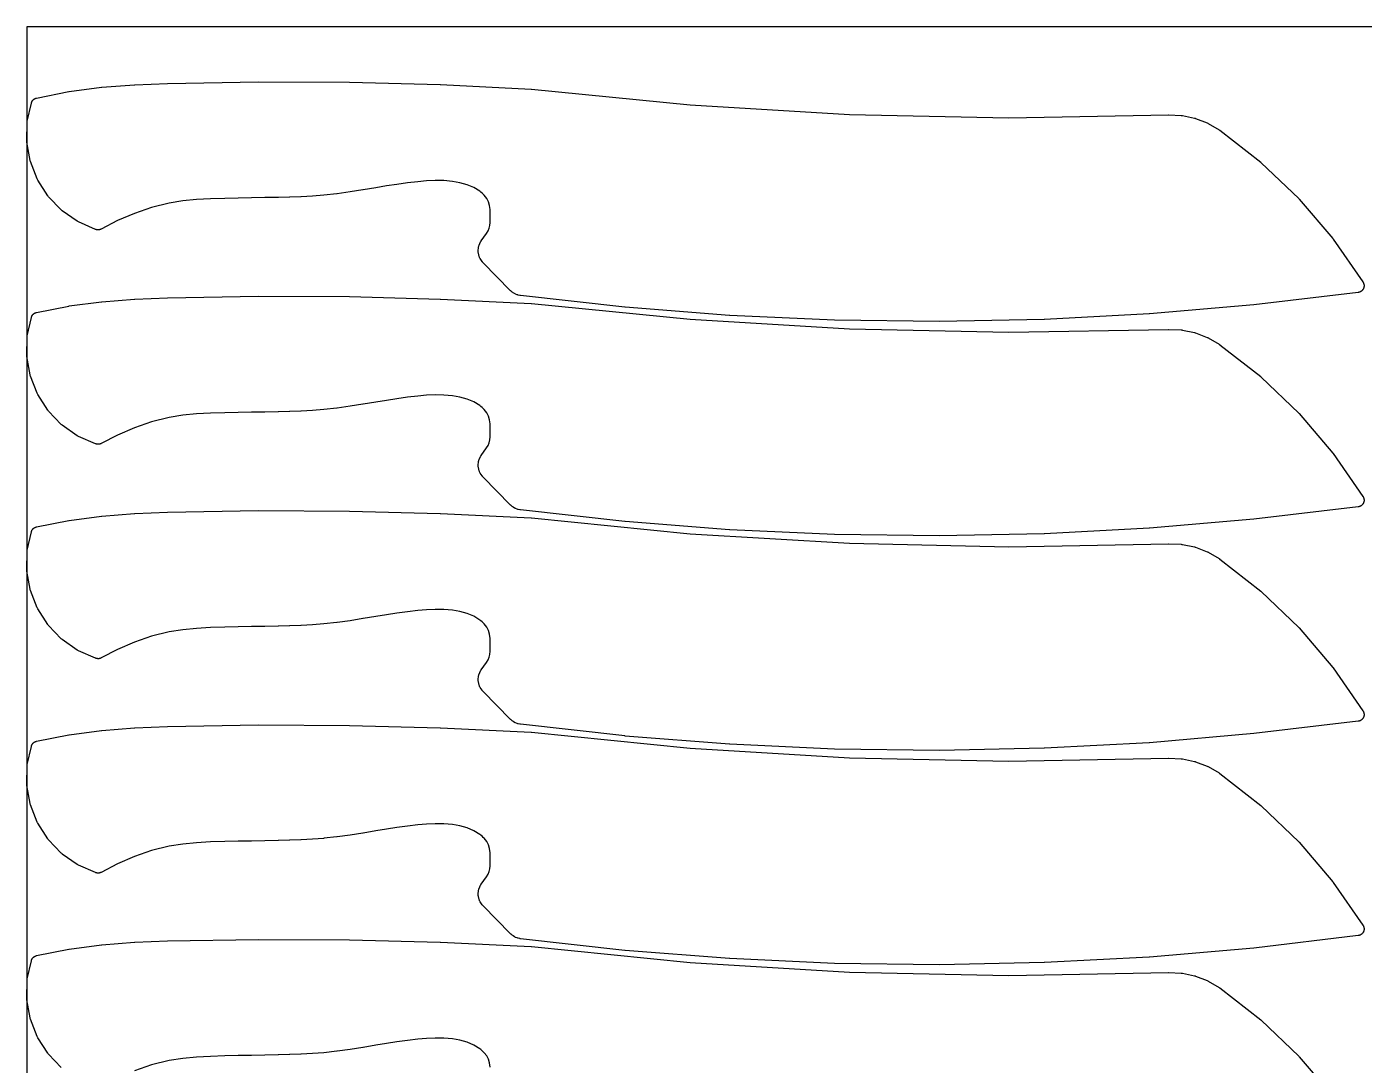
# Model space of a CAD drawing. Header units: metres. Extents: x 0 to 3000, y 0 to 1240.
# Drawn here: x 0 to 399.4, y 930 to 1240 of the extents above; entities that cross this region are included whole.
import ezdxf

# ---------------------------------------------------------------- set-up
doc = ezdxf.new("R2010")
doc.units = ezdxf.units.M

msp = doc.modelspace()

# ---------------------------------------------------------------- linework, layer by layer
at = {"color": 7}
msp.add_lwpolyline([(0, 0), (3000, 0), (3000, 1240), (0, 1240), (0, 0)], close=True, dxfattribs=at)
at = {"color": 1}
for points in [[(136.12, 1169.76), (136.1, 1169.78), (136.09, 1169.79), (136.04, 1169.86), (136, 1169.92), (135.4, 1170.79), (135.31, 1170.94), (135.23, 1171.1), (135.16, 1171.26), (135.11, 1171.43), (134.86, 1172.42), (134.82, 1172.64), (134.8, 1172.87), (134.81, 1173.1), (134.9, 1174.12), (134.92, 1174.29), (134.96, 1174.47), (135.02, 1174.63), (135.08, 1174.79), (135.53, 1175.75), (135.57, 1175.82), (135.61, 1175.89), (135.62, 1175.9), (135.63, 1175.92), (135.67, 1175.99), (135.71, 1176.05), (137.29, 1178.27), (137.76, 1179.05), (138.08, 1179.83), (138.27, 1180.65), (138.34, 1181.56), (138.34, 1185.43), (138.22, 1186.68), (137.9, 1187.77), (137.37, 1188.78), (136.61, 1189.75), (136.33, 1190.03), (135.98, 1190.35), (135.63, 1190.65), (135.32, 1190.9), (133.5, 1192.02), (131.52, 1192.85), (129.37, 1193.45), (127.13, 1193.84), (124.56, 1194.06), (121.99, 1194.09), (119.39, 1193.98), (116.77, 1193.75), (113.65, 1193.39), (110.53, 1192.96), (107.4, 1192.47), (104.26, 1191.96), (100.42, 1191.32), (100.41, 1191.32), (96.56, 1190.71), (96.53, 1190.71), (92.68, 1190.17), (92.63, 1190.17), (88.76, 1189.74), (88.7, 1189.73), (85.34, 1189.47), (85.29, 1189.46), (81.93, 1189.28), (81.89, 1189.28), (78.52, 1189.16), (78.5, 1189.16), (75.13, 1189.08), (75.12, 1189.08), (71.11, 1189), (71.11, 1189), (67.11, 1188.93), (63.11, 1188.86), (59.11, 1188.77), (54.89, 1188.65), (50.71, 1188.42), (46.58, 1188.02), (42.54, 1187.38), (37.29, 1186.08), (32.15, 1184.3), (27.14, 1182.12), (22.24, 1179.58), (22.23, 1179.57), (22.23, 1179.57), (22.14, 1179.53), (22.06, 1179.5), (22.05, 1179.49), (22.05, 1179.49), (21.96, 1179.46), (21.87, 1179.43), (21.87, 1179.43), (21.86, 1179.43), (21.77, 1179.41), (21.68, 1179.39), (21.68, 1179.39), (21.67, 1179.38), (21.58, 1179.37), (21.49, 1179.36), (21.48, 1179.36), (21.48, 1179.36), (21.38, 1179.36), (21.29, 1179.35), (21.28, 1179.35), (21.28, 1179.35), (21.19, 1179.36), (21.09, 1179.37), (21.09, 1179.37), (21.08, 1179.37), (20.99, 1179.38), (20.9, 1179.4), (20.9, 1179.4), (20.89, 1179.4), (20.8, 1179.42), (20.71, 1179.45), (20.71, 1179.45), (20.7, 1179.45), (20.61, 1179.48), (20.53, 1179.51), (20.52, 1179.52), (20.52, 1179.52), (15.44, 1181.73), (15.27, 1181.82), (15.1, 1181.92), (10.6, 1185.05), (10.44, 1185.17), (10.3, 1185.31), (6.5, 1189.26), (6.37, 1189.41), (6.25, 1189.57), (3.27, 1194.23), (3.17, 1194.4), (3.09, 1194.58), (1.08, 1199.74), (1.02, 1199.93), (0.98, 1200.12), (0.03, 1205.52), (0.01, 1205.71), (0, 1205.91), (0.12, 1211.39), (0.14, 1211.59), (0.17, 1211.78), (1.38, 1217.18), (1.4, 1217.26), (1.41, 1217.33), (1.42, 1217.35), (1.43, 1217.37), (1.46, 1217.44), (1.48, 1217.51), (1.49, 1217.53), (1.5, 1217.56), (1.53, 1217.62), (1.56, 1217.69), (1.58, 1217.71), (1.59, 1217.73), (1.63, 1217.79), (1.66, 1217.86), (1.68, 1217.88), (1.69, 1217.9), (1.74, 1217.96), (1.78, 1218.02), (1.8, 1218.03), (1.81, 1218.05), (1.86, 1218.11), (1.91, 1218.16), (1.93, 1218.18), (1.95, 1218.2), (2, 1218.24), (2.06, 1218.29), (2.08, 1218.31), (2.1, 1218.32), (2.16, 1218.37), (2.22, 1218.41), (2.24, 1218.42), (2.26, 1218.44), (2.32, 1218.47), (2.38, 1218.51), (2.41, 1218.52), (2.43, 1218.53), (2.49, 1218.56), (2.56, 1218.6), (2.58, 1218.6), (2.61, 1218.61), (2.68, 1218.64), (2.75, 1218.66), (2.77, 1218.67), (2.79, 1218.68), (2.86, 1218.69), (2.94, 1218.71), (12.53, 1220.63), (12.67, 1220.65), (22.33, 1221.92), (22.43, 1221.93), (32.16, 1222.69), (32.24, 1222.7), (42.03, 1223.1), (42.06, 1223.1), (42.08, 1223.1), (69.18, 1223.57), (69.23, 1223.57), (96.33, 1223.44), (96.37, 1223.44), (123.46, 1222.72), (123.51, 1222.72), (150.58, 1221.41), (150.63, 1221.41), (150.68, 1221.41), (198.12, 1216.67), (245.65, 1213.8), (293.26, 1212.8), (340.92, 1213.67), (340.98, 1213.67), (341.05, 1213.67), (344.78, 1213.51), (344.95, 1213.49), (345.11, 1213.47), (348.74, 1212.71), (348.9, 1212.67), (349.06, 1212.62), (352.52, 1211.28), (352.67, 1211.21), (352.82, 1211.14), (356.05, 1209.25), (356.07, 1209.23), (356.1, 1209.21), (356.16, 1209.17), (356.21, 1209.14), (356.24, 1209.12), (356.26, 1209.1), (368.51, 1199.55), (368.67, 1199.41), (379.86, 1188.7), (380, 1188.55), (390.05, 1176.76), (390.17, 1176.6), (399, 1163.82), (399.05, 1163.74), (399.1, 1163.66), (399.1, 1163.65), (399.1, 1163.65), (399.15, 1163.57), (399.19, 1163.48), (399.19, 1163.48), (399.19, 1163.47), (399.22, 1163.39), (399.26, 1163.3), (399.26, 1163.29), (399.26, 1163.29), (399.28, 1163.2), (399.31, 1163.11), (399.31, 1163.1), (399.31, 1163.1), (399.33, 1163.01), (399.34, 1162.92), (399.34, 1162.91), (399.34, 1162.91), (399.35, 1162.81), (399.35, 1162.72), (399.35, 1162.71), (399.35, 1162.71), (399.35, 1162.62), (399.35, 1162.52), (399.35, 1162.52), (399.35, 1162.51), (399.34, 1162.42), (399.32, 1162.33), (399.32, 1162.32), (399.32, 1162.32), (399.3, 1162.23), (399.28, 1162.14), (399.28, 1162.13), (399.28, 1162.13), (399.25, 1162.04), (399.22, 1161.95), (399.22, 1161.95), (399.21, 1161.94), (399.18, 1161.86), (399.14, 1161.77), (399.14, 1161.77), (399.13, 1161.76), (399.09, 1161.68), (399.04, 1161.6), (399.04, 1161.6), (399.03, 1161.59), (398.98, 1161.52), (398.93, 1161.44), (398.92, 1161.44), (398.92, 1161.43), (398.86, 1161.36), (398.8, 1161.29), (398.79, 1161.29), (398.79, 1161.29), (398.72, 1161.22), (398.66, 1161.16), (398.65, 1161.16), (398.65, 1161.15), (398.57, 1161.1), (398.5, 1161.04), (398.5, 1161.04), (398.49, 1161.03), (398.41, 1160.98), (398.33, 1160.93), (398.33, 1160.93), (398.32, 1160.93), (398.24, 1160.89), (398.16, 1160.85), (398.15, 1160.85), (398.15, 1160.84), (398.06, 1160.81), (397.97, 1160.78), (397.97, 1160.78), (397.96, 1160.77), (397.88, 1160.75), (397.79, 1160.73), (397.78, 1160.72), (397.78, 1160.72), (397.68, 1160.71), (397.59, 1160.69), (366.48, 1156.98), (366.42, 1156.98), (335.23, 1154.29), (335.17, 1154.29), (303.93, 1152.63), (303.86, 1152.63), (272.59, 1152), (272.52, 1152), (241.25, 1152.4), (241.18, 1152.4), (209.93, 1153.82), (209.86, 1153.83), (178.66, 1156.28), (178.59, 1156.29), (147.46, 1159.77), (147.46, 1159.77), (147.45, 1159.77), (147.36, 1159.78), (147.26, 1159.8), (147.26, 1159.8), (147.26, 1159.8), (146.77, 1159.9), (146.61, 1159.94), (146.45, 1160), (145.99, 1160.18), (145.84, 1160.25), (145.69, 1160.33), (145.27, 1160.59), (145.13, 1160.68), (145, 1160.78), (144.62, 1161.11), (144.56, 1161.17), (144.5, 1161.22), (136.22, 1169.65), (136.17, 1169.71), (136.12, 1169.76)], [(136.12, 1105.76), (136.1, 1105.78), (136.09, 1105.79), (136.04, 1105.86), (136, 1105.92), (135.4, 1106.79), (135.31, 1106.94), (135.23, 1107.1), (135.16, 1107.26), (135.11, 1107.43), (134.86, 1108.42), (134.82, 1108.64), (134.8, 1108.87), (134.81, 1109.1), (134.9, 1110.12), (134.92, 1110.29), (134.96, 1110.47), (135.02, 1110.63), (135.08, 1110.79), (135.53, 1111.75), (135.57, 1111.82), (135.61, 1111.89), (135.62, 1111.9), (135.63, 1111.92), (135.67, 1111.99), (135.71, 1112.05), (137.29, 1114.27), (137.76, 1115.05), (138.08, 1115.83), (138.27, 1116.65), (138.34, 1117.56), (138.34, 1121.43), (138.22, 1122.68), (137.9, 1123.77), (137.37, 1124.78), (136.61, 1125.75), (136.33, 1126.03), (135.98, 1126.35), (135.63, 1126.65), (135.32, 1126.9), (133.5, 1128.02), (131.52, 1128.85), (129.37, 1129.45), (127.13, 1129.84), (124.56, 1130.06), (121.99, 1130.09), (119.39, 1129.98), (116.77, 1129.75), (113.65, 1129.39), (110.53, 1128.96), (107.4, 1128.47), (104.26, 1127.96), (100.42, 1127.32), (100.41, 1127.32), (96.56, 1126.71), (96.53, 1126.71), (92.68, 1126.17), (92.63, 1126.17), (88.76, 1125.74), (88.7, 1125.73), (85.34, 1125.47), (85.29, 1125.46), (81.93, 1125.28), (81.89, 1125.28), (78.52, 1125.16), (78.5, 1125.16), (75.13, 1125.08), (75.12, 1125.08), (71.11, 1125), (71.11, 1125), (67.11, 1124.93), (63.11, 1124.86), (59.11, 1124.77), (54.89, 1124.65), (50.71, 1124.42), (46.58, 1124.02), (42.54, 1123.38), (37.29, 1122.08), (32.15, 1120.3), (27.14, 1118.12), (22.24, 1115.58), (22.23, 1115.57), (22.23, 1115.57), (22.14, 1115.53), (22.06, 1115.5), (22.05, 1115.49), (22.05, 1115.49), (21.96, 1115.46), (21.87, 1115.43), (21.87, 1115.43), (21.86, 1115.43), (21.77, 1115.41), (21.68, 1115.39), (21.68, 1115.39), (21.67, 1115.38), (21.58, 1115.37), (21.49, 1115.36), (21.48, 1115.36), (21.48, 1115.36), (21.38, 1115.36), (21.29, 1115.35), (21.28, 1115.35), (21.28, 1115.35), (21.19, 1115.36), (21.09, 1115.37), (21.09, 1115.37), (21.08, 1115.37), (20.99, 1115.38), (20.9, 1115.4), (20.9, 1115.4), (20.89, 1115.4), (20.8, 1115.42), (20.71, 1115.45), (20.71, 1115.45), (20.7, 1115.45), (20.61, 1115.48), (20.53, 1115.51), (20.52, 1115.52), (20.52, 1115.52), (15.44, 1117.73), (15.27, 1117.82), (15.1, 1117.92), (10.6, 1121.05), (10.44, 1121.17), (10.3, 1121.31), (6.5, 1125.26), (6.37, 1125.41), (6.25, 1125.57), (3.27, 1130.23), (3.17, 1130.4), (3.09, 1130.58), (1.08, 1135.74), (1.02, 1135.93), (0.98, 1136.12), (0.03, 1141.52), (0.01, 1141.71), (0, 1141.91), (0.12, 1147.39), (0.14, 1147.59), (0.17, 1147.78), (1.38, 1153.18), (1.4, 1153.26), (1.41, 1153.33), (1.42, 1153.35), (1.43, 1153.37), (1.46, 1153.44), (1.48, 1153.51), (1.49, 1153.53), (1.5, 1153.56), (1.53, 1153.62), (1.56, 1153.69), (1.58, 1153.71), (1.59, 1153.73), (1.63, 1153.79), (1.66, 1153.86), (1.68, 1153.88), (1.69, 1153.9), (1.74, 1153.96), (1.78, 1154.02), (1.8, 1154.03), (1.81, 1154.05), (1.86, 1154.11), (1.91, 1154.16), (1.93, 1154.18), (1.95, 1154.2), (2, 1154.24), (2.06, 1154.29), (2.08, 1154.31), (2.1, 1154.32), (2.16, 1154.37), (2.22, 1154.41), (2.24, 1154.42), (2.26, 1154.44), (2.32, 1154.47), (2.38, 1154.51), (2.41, 1154.52), (2.43, 1154.53), (2.49, 1154.56), (2.56, 1154.6), (2.58, 1154.6), (2.61, 1154.61), (2.68, 1154.64), (2.75, 1154.66), (2.77, 1154.67), (2.79, 1154.68), (2.86, 1154.69), (2.94, 1154.71), (12.53, 1156.63), (12.67, 1156.65), (22.33, 1157.92), (22.43, 1157.93), (32.16, 1158.69), (32.24, 1158.7), (42.03, 1159.1), (42.06, 1159.1), (42.08, 1159.1), (69.18, 1159.57), (69.23, 1159.57), (96.33, 1159.44), (96.37, 1159.44), (123.46, 1158.72), (123.51, 1158.72), (150.58, 1157.41), (150.63, 1157.41), (150.68, 1157.41), (198.12, 1152.67), (245.65, 1149.8), (293.26, 1148.8), (340.92, 1149.67), (340.98, 1149.67), (341.05, 1149.67), (344.78, 1149.51), (344.95, 1149.49), (345.11, 1149.47), (348.74, 1148.71), (348.9, 1148.67), (349.06, 1148.62), (352.52, 1147.28), (352.67, 1147.21), (352.82, 1147.14), (356.05, 1145.25), (356.07, 1145.23), (356.1, 1145.21), (356.16, 1145.17), (356.21, 1145.14), (356.24, 1145.12), (356.26, 1145.1), (368.51, 1135.55), (368.67, 1135.41), (379.86, 1124.7), (380, 1124.55), (390.05, 1112.76), (390.17, 1112.6), (399, 1099.82), (399.05, 1099.74), (399.1, 1099.66), (399.1, 1099.65), (399.1, 1099.65), (399.15, 1099.57), (399.19, 1099.48), (399.19, 1099.48), (399.19, 1099.47), (399.22, 1099.39), (399.26, 1099.3), (399.26, 1099.29), (399.26, 1099.29), (399.28, 1099.2), (399.31, 1099.11), (399.31, 1099.1), (399.31, 1099.1), (399.33, 1099.01), (399.34, 1098.92), (399.34, 1098.91), (399.34, 1098.91), (399.35, 1098.81), (399.35, 1098.72), (399.35, 1098.71), (399.35, 1098.71), (399.35, 1098.62), (399.35, 1098.52), (399.35, 1098.52), (399.35, 1098.51), (399.34, 1098.42), (399.32, 1098.33), (399.32, 1098.32), (399.32, 1098.32), (399.3, 1098.23), (399.28, 1098.14), (399.28, 1098.13), (399.28, 1098.13), (399.25, 1098.04), (399.22, 1097.95), (399.22, 1097.95), (399.21, 1097.94), (399.18, 1097.86), (399.14, 1097.77), (399.14, 1097.77), (399.13, 1097.76), (399.09, 1097.68), (399.04, 1097.6), (399.04, 1097.6), (399.03, 1097.59), (398.98, 1097.52), (398.93, 1097.44), (398.92, 1097.44), (398.92, 1097.43), (398.86, 1097.36), (398.8, 1097.29), (398.79, 1097.29), (398.79, 1097.29), (398.72, 1097.22), (398.66, 1097.16), (398.65, 1097.16), (398.65, 1097.15), (398.57, 1097.1), (398.5, 1097.04), (398.5, 1097.04), (398.49, 1097.03), (398.41, 1096.98), (398.33, 1096.93), (398.33, 1096.93), (398.32, 1096.93), (398.24, 1096.89), (398.16, 1096.85), (398.15, 1096.85), (398.15, 1096.84), (398.06, 1096.81), (397.97, 1096.78), (397.97, 1096.78), (397.96, 1096.77), (397.88, 1096.75), (397.79, 1096.73), (397.78, 1096.72), (397.78, 1096.72), (397.68, 1096.71), (397.59, 1096.69), (366.48, 1092.98), (366.42, 1092.98), (335.23, 1090.29), (335.17, 1090.29), (303.93, 1088.63), (303.86, 1088.63), (272.59, 1088), (272.52, 1088), (241.25, 1088.4), (241.18, 1088.4), (209.93, 1089.82), (209.86, 1089.83), (178.66, 1092.28), (178.59, 1092.29), (147.46, 1095.77), (147.46, 1095.77), (147.45, 1095.77), (147.36, 1095.78), (147.26, 1095.8), (147.26, 1095.8), (147.26, 1095.8), (146.77, 1095.9), (146.61, 1095.94), (146.45, 1096), (145.99, 1096.18), (145.84, 1096.25), (145.69, 1096.33), (145.27, 1096.59), (145.13, 1096.68), (145, 1096.78), (144.62, 1097.11), (144.56, 1097.17), (144.5, 1097.22), (136.22, 1105.65), (136.17, 1105.71), (136.12, 1105.76)], [(136.12, 1041.76), (136.1, 1041.78), (136.09, 1041.79), (136.04, 1041.86), (136, 1041.92), (135.4, 1042.79), (135.31, 1042.94), (135.23, 1043.1), (135.16, 1043.26), (135.11, 1043.43), (134.86, 1044.42), (134.82, 1044.64), (134.8, 1044.87), (134.81, 1045.1), (134.9, 1046.12), (134.92, 1046.29), (134.96, 1046.47), (135.02, 1046.63), (135.08, 1046.79), (135.53, 1047.75), (135.57, 1047.82), (135.61, 1047.89), (135.62, 1047.9), (135.63, 1047.92), (135.67, 1047.99), (135.71, 1048.05), (137.29, 1050.27), (137.76, 1051.05), (138.08, 1051.83), (138.27, 1052.65), (138.34, 1053.56), (138.34, 1057.43), (138.22, 1058.68), (137.9, 1059.77), (137.37, 1060.78), (136.61, 1061.75), (136.33, 1062.03), (135.98, 1062.35), (135.63, 1062.65), (135.32, 1062.9), (133.5, 1064.02), (131.52, 1064.85), (129.37, 1065.45), (127.13, 1065.84), (124.56, 1066.06), (121.99, 1066.09), (119.39, 1065.98), (116.77, 1065.75), (113.65, 1065.39), (110.53, 1064.96), (107.4, 1064.47), (104.26, 1063.96), (100.42, 1063.32), (100.41, 1063.32), (96.56, 1062.71), (96.53, 1062.71), (92.68, 1062.17), (92.63, 1062.17), (88.76, 1061.74), (88.7, 1061.73), (85.34, 1061.47), (85.29, 1061.46), (81.93, 1061.28), (81.89, 1061.28), (78.52, 1061.16), (78.5, 1061.16), (75.13, 1061.08), (75.12, 1061.08), (71.11, 1061), (71.11, 1061), (67.11, 1060.93), (63.11, 1060.86), (59.11, 1060.77), (54.89, 1060.65), (50.71, 1060.42), (46.58, 1060.02), (42.54, 1059.38), (37.29, 1058.08), (32.15, 1056.3), (27.14, 1054.12), (22.24, 1051.58), (22.23, 1051.57), (22.23, 1051.57), (22.14, 1051.53), (22.06, 1051.5), (22.05, 1051.49), (22.05, 1051.49), (21.96, 1051.46), (21.87, 1051.43), (21.87, 1051.43), (21.86, 1051.43), (21.77, 1051.41), (21.68, 1051.39), (21.68, 1051.39), (21.67, 1051.38), (21.58, 1051.37), (21.49, 1051.36), (21.48, 1051.36), (21.48, 1051.36), (21.38, 1051.36), (21.29, 1051.35), (21.28, 1051.35), (21.28, 1051.35), (21.19, 1051.36), (21.09, 1051.37), (21.09, 1051.37), (21.08, 1051.37), (20.99, 1051.38), (20.9, 1051.4), (20.9, 1051.4), (20.89, 1051.4), (20.8, 1051.42), (20.71, 1051.45), (20.71, 1051.45), (20.7, 1051.45), (20.61, 1051.48), (20.53, 1051.51), (20.52, 1051.52), (20.52, 1051.52), (15.44, 1053.73), (15.27, 1053.82), (15.1, 1053.92), (10.6, 1057.05), (10.44, 1057.17), (10.3, 1057.31), (6.5, 1061.26), (6.37, 1061.41), (6.25, 1061.57), (3.27, 1066.23), (3.17, 1066.4), (3.09, 1066.58), (1.08, 1071.74), (1.02, 1071.93), (0.98, 1072.12), (0.03, 1077.52), (0.01, 1077.71), (0, 1077.91), (0.12, 1083.39), (0.14, 1083.59), (0.17, 1083.78), (1.38, 1089.18), (1.4, 1089.26), (1.41, 1089.33), (1.42, 1089.35), (1.43, 1089.37), (1.46, 1089.44), (1.48, 1089.51), (1.49, 1089.53), (1.5, 1089.56), (1.53, 1089.62), (1.56, 1089.69), (1.58, 1089.71), (1.59, 1089.73), (1.63, 1089.79), (1.66, 1089.86), (1.68, 1089.88), (1.69, 1089.9), (1.74, 1089.96), (1.78, 1090.02), (1.8, 1090.03), (1.81, 1090.05), (1.86, 1090.11), (1.91, 1090.16), (1.93, 1090.18), (1.95, 1090.2), (2, 1090.24), (2.06, 1090.29), (2.08, 1090.31), (2.1, 1090.32), (2.16, 1090.37), (2.22, 1090.41), (2.24, 1090.42), (2.26, 1090.44), (2.32, 1090.47), (2.38, 1090.51), (2.41, 1090.52), (2.43, 1090.53), (2.49, 1090.56), (2.56, 1090.6), (2.58, 1090.6), (2.61, 1090.61), (2.68, 1090.64), (2.75, 1090.66), (2.77, 1090.67), (2.79, 1090.68), (2.86, 1090.69), (2.94, 1090.71), (12.53, 1092.63), (12.67, 1092.65), (22.33, 1093.92), (22.43, 1093.93), (32.16, 1094.69), (32.24, 1094.7), (42.03, 1095.1), (42.06, 1095.1), (42.08, 1095.1), (69.18, 1095.57), (69.23, 1095.57), (96.33, 1095.44), (96.37, 1095.44), (123.46, 1094.72), (123.51, 1094.72), (150.58, 1093.41), (150.63, 1093.41), (150.68, 1093.41), (198.12, 1088.67), (245.65, 1085.8), (293.26, 1084.8), (340.92, 1085.67), (340.98, 1085.67), (341.05, 1085.67), (344.78, 1085.51), (344.95, 1085.49), (345.11, 1085.47), (348.74, 1084.71), (348.9, 1084.67), (349.06, 1084.62), (352.52, 1083.28), (352.67, 1083.21), (352.82, 1083.14), (356.05, 1081.25), (356.07, 1081.23), (356.1, 1081.21), (356.16, 1081.17), (356.21, 1081.14), (356.24, 1081.12), (356.26, 1081.1), (368.51, 1071.55), (368.67, 1071.41), (379.86, 1060.7), (380, 1060.55), (390.05, 1048.76), (390.17, 1048.6), (399, 1035.82), (399.05, 1035.74), (399.1, 1035.66), (399.1, 1035.65), (399.1, 1035.65), (399.15, 1035.57), (399.19, 1035.48), (399.19, 1035.48), (399.19, 1035.47), (399.22, 1035.39), (399.26, 1035.3), (399.26, 1035.29), (399.26, 1035.29), (399.28, 1035.2), (399.31, 1035.11), (399.31, 1035.1), (399.31, 1035.1), (399.33, 1035.01), (399.34, 1034.92), (399.34, 1034.91), (399.34, 1034.91), (399.35, 1034.81), (399.35, 1034.72), (399.35, 1034.71), (399.35, 1034.71), (399.35, 1034.62), (399.35, 1034.52), (399.35, 1034.52), (399.35, 1034.51), (399.34, 1034.42), (399.32, 1034.33), (399.32, 1034.32), (399.32, 1034.32), (399.3, 1034.23), (399.28, 1034.14), (399.28, 1034.13), (399.28, 1034.13), (399.25, 1034.04), (399.22, 1033.95), (399.22, 1033.95), (399.21, 1033.94), (399.18, 1033.86), (399.14, 1033.77), (399.14, 1033.77), (399.13, 1033.76), (399.09, 1033.68), (399.04, 1033.6), (399.04, 1033.6), (399.03, 1033.59), (398.98, 1033.52), (398.93, 1033.44), (398.92, 1033.44), (398.92, 1033.43), (398.86, 1033.36), (398.8, 1033.29), (398.79, 1033.29), (398.79, 1033.29), (398.72, 1033.22), (398.66, 1033.16), (398.65, 1033.16), (398.65, 1033.15), (398.57, 1033.1), (398.5, 1033.04), (398.5, 1033.04), (398.49, 1033.03), (398.41, 1032.98), (398.33, 1032.93), (398.33, 1032.93), (398.32, 1032.93), (398.24, 1032.89), (398.16, 1032.85), (398.15, 1032.85), (398.15, 1032.84), (398.06, 1032.81), (397.97, 1032.78), (397.97, 1032.78), (397.96, 1032.77), (397.88, 1032.75), (397.79, 1032.73), (397.78, 1032.72), (397.78, 1032.72), (397.68, 1032.71), (397.59, 1032.69), (366.48, 1028.98), (366.42, 1028.98), (335.23, 1026.29), (335.17, 1026.29), (303.93, 1024.63), (303.86, 1024.63), (272.59, 1024), (272.52, 1024), (241.25, 1024.4), (241.18, 1024.4), (209.93, 1025.82), (209.86, 1025.83), (178.66, 1028.28), (178.59, 1028.29), (147.46, 1031.77), (147.46, 1031.77), (147.45, 1031.77), (147.36, 1031.78), (147.26, 1031.8), (147.26, 1031.8), (147.26, 1031.8), (146.77, 1031.9), (146.61, 1031.94), (146.45, 1032), (145.99, 1032.18), (145.84, 1032.25), (145.69, 1032.33), (145.27, 1032.59), (145.13, 1032.68), (145, 1032.78), (144.62, 1033.11), (144.56, 1033.17), (144.5, 1033.22), (136.22, 1041.65), (136.17, 1041.71), (136.12, 1041.76)], [(136.12, 977.76), (136.1, 977.78), (136.09, 977.79), (136.04, 977.86), (136, 977.92), (135.4, 978.79), (135.31, 978.94), (135.23, 979.1), (135.16, 979.26), (135.11, 979.43), (134.86, 980.42), (134.82, 980.64), (134.8, 980.87), (134.81, 981.1), (134.9, 982.12), (134.92, 982.29), (134.96, 982.47), (135.02, 982.63), (135.08, 982.79), (135.53, 983.75), (135.57, 983.82), (135.61, 983.89), (135.62, 983.9), (135.63, 983.92), (135.67, 983.99), (135.71, 984.05), (137.29, 986.27), (137.76, 987.05), (138.08, 987.83), (138.27, 988.65), (138.34, 989.56), (138.34, 993.43), (138.22, 994.68), (137.9, 995.77), (137.37, 996.78), (136.61, 997.75), (136.33, 998.03), (135.98, 998.35), (135.63, 998.65), (135.32, 998.9), (133.5, 1000.02), (131.52, 1000.85), (129.37, 1001.45), (127.13, 1001.84), (124.56, 1002.06), (121.99, 1002.09), (119.39, 1001.98), (116.77, 1001.75), (113.65, 1001.39), (110.53, 1000.96), (107.4, 1000.47), (104.26, 999.96), (100.42, 999.32), (100.41, 999.32), (96.56, 998.71), (96.53, 998.71), (92.68, 998.17), (92.63, 998.17), (88.76, 997.74), (88.7, 997.73), (85.34, 997.47), (85.29, 997.46), (81.93, 997.28), (81.89, 997.28), (78.52, 997.16), (78.5, 997.16), (75.13, 997.08), (75.12, 997.08), (71.11, 997), (71.11, 997), (67.11, 996.93), (63.11, 996.86), (59.11, 996.77), (54.89, 996.65), (50.71, 996.42), (46.58, 996.02), (42.54, 995.38), (37.29, 994.08), (32.15, 992.3), (27.14, 990.12), (22.24, 987.58), (22.23, 987.57), (22.23, 987.57), (22.14, 987.53), (22.06, 987.5), (22.05, 987.49), (22.05, 987.49), (21.96, 987.46), (21.87, 987.43), (21.87, 987.43), (21.86, 987.43), (21.77, 987.41), (21.68, 987.39), (21.68, 987.39), (21.67, 987.38), (21.58, 987.37), (21.49, 987.36), (21.48, 987.36), (21.48, 987.36), (21.38, 987.36), (21.29, 987.35), (21.28, 987.35), (21.28, 987.35), (21.19, 987.36), (21.09, 987.37), (21.09, 987.37), (21.08, 987.37), (20.99, 987.38), (20.9, 987.4), (20.9, 987.4), (20.89, 987.4), (20.8, 987.42), (20.71, 987.45), (20.71, 987.45), (20.7, 987.45), (20.61, 987.48), (20.53, 987.51), (20.52, 987.52), (20.52, 987.52), (15.44, 989.73), (15.27, 989.82), (15.1, 989.92), (10.6, 993.05), (10.44, 993.17), (10.3, 993.31), (6.5, 997.26), (6.37, 997.41), (6.25, 997.57), (3.27, 1002.23), (3.17, 1002.4), (3.09, 1002.58), (1.08, 1007.74), (1.02, 1007.93), (0.98, 1008.12), (0.03, 1013.52), (0.01, 1013.71), (0, 1013.91), (0.12, 1019.39), (0.14, 1019.59), (0.17, 1019.78), (1.38, 1025.18), (1.4, 1025.26), (1.41, 1025.33), (1.42, 1025.35), (1.43, 1025.37), (1.46, 1025.44), (1.48, 1025.51), (1.49, 1025.53), (1.5, 1025.56), (1.53, 1025.62), (1.56, 1025.69), (1.58, 1025.71), (1.59, 1025.73), (1.63, 1025.79), (1.66, 1025.86), (1.68, 1025.88), (1.69, 1025.9), (1.74, 1025.96), (1.78, 1026.02), (1.8, 1026.03), (1.81, 1026.05), (1.86, 1026.11), (1.91, 1026.16), (1.93, 1026.18), (1.95, 1026.2), (2, 1026.24), (2.06, 1026.29), (2.08, 1026.31), (2.1, 1026.32), (2.16, 1026.37), (2.22, 1026.41), (2.24, 1026.42), (2.26, 1026.44), (2.32, 1026.47), (2.38, 1026.51), (2.41, 1026.52), (2.43, 1026.53), (2.49, 1026.56), (2.56, 1026.6), (2.58, 1026.6), (2.61, 1026.61), (2.68, 1026.64), (2.75, 1026.66), (2.77, 1026.67), (2.79, 1026.68), (2.86, 1026.69), (2.94, 1026.71), (12.53, 1028.63), (12.67, 1028.65), (22.33, 1029.92), (22.43, 1029.93), (32.16, 1030.69), (32.24, 1030.7), (42.03, 1031.1), (42.06, 1031.1), (42.08, 1031.1), (69.18, 1031.57), (69.23, 1031.57), (96.33, 1031.44), (96.37, 1031.44), (123.46, 1030.72), (123.51, 1030.72), (150.58, 1029.41), (150.63, 1029.41), (150.68, 1029.41), (198.12, 1024.67), (245.65, 1021.8), (293.26, 1020.8), (340.92, 1021.67), (340.98, 1021.67), (341.05, 1021.67), (344.78, 1021.51), (344.95, 1021.49), (345.11, 1021.47), (348.74, 1020.71), (348.9, 1020.67), (349.06, 1020.62), (352.52, 1019.28), (352.67, 1019.21), (352.82, 1019.14), (356.05, 1017.25), (356.07, 1017.23), (356.1, 1017.21), (356.16, 1017.17), (356.21, 1017.14), (356.24, 1017.12), (356.26, 1017.1), (368.51, 1007.55), (368.67, 1007.41), (379.86, 996.7), (380, 996.55), (390.05, 984.76), (390.17, 984.6), (399, 971.82), (399.05, 971.74), (399.1, 971.66), (399.1, 971.65), (399.1, 971.65), (399.15, 971.57), (399.19, 971.48), (399.19, 971.48), (399.19, 971.47), (399.22, 971.39), (399.26, 971.3), (399.26, 971.29), (399.26, 971.29), (399.28, 971.2), (399.31, 971.11), (399.31, 971.1), (399.31, 971.1), (399.33, 971.01), (399.34, 970.92), (399.34, 970.91), (399.34, 970.91), (399.35, 970.81), (399.35, 970.72), (399.35, 970.71), (399.35, 970.71), (399.35, 970.62), (399.35, 970.52), (399.35, 970.52), (399.35, 970.51), (399.34, 970.42), (399.32, 970.33), (399.32, 970.32), (399.32, 970.32), (399.3, 970.23), (399.28, 970.14), (399.28, 970.13), (399.28, 970.13), (399.25, 970.04), (399.22, 969.95), (399.22, 969.95), (399.21, 969.94), (399.18, 969.86), (399.14, 969.77), (399.14, 969.77), (399.13, 969.76), (399.09, 969.68), (399.04, 969.6), (399.04, 969.6), (399.03, 969.59), (398.98, 969.52), (398.93, 969.44), (398.92, 969.44), (398.92, 969.43), (398.86, 969.36), (398.8, 969.29), (398.79, 969.29), (398.79, 969.29), (398.72, 969.22), (398.66, 969.16), (398.65, 969.16), (398.65, 969.15), (398.57, 969.1), (398.5, 969.04), (398.5, 969.04), (398.49, 969.03), (398.41, 968.98), (398.33, 968.93), (398.33, 968.93), (398.32, 968.93), (398.24, 968.89), (398.16, 968.85), (398.15, 968.85), (398.15, 968.84), (398.06, 968.81), (397.97, 968.78), (397.97, 968.78), (397.96, 968.77), (397.88, 968.75), (397.79, 968.73), (397.78, 968.72), (397.78, 968.72), (397.68, 968.71), (397.59, 968.69), (366.48, 964.98), (366.42, 964.98), (335.23, 962.29), (335.17, 962.29), (303.93, 960.63), (303.86, 960.63), (272.59, 960), (272.52, 960), (241.25, 960.4), (241.18, 960.4), (209.93, 961.82), (209.86, 961.83), (178.66, 964.28), (178.59, 964.29), (147.46, 967.77), (147.46, 967.77), (147.45, 967.77), (147.36, 967.78), (147.26, 967.8), (147.26, 967.8), (147.26, 967.8), (146.77, 967.9), (146.61, 967.94), (146.45, 968), (145.99, 968.18), (145.84, 968.25), (145.69, 968.33), (145.27, 968.59), (145.13, 968.68), (145, 968.78), (144.62, 969.11), (144.56, 969.17), (144.5, 969.22), (136.22, 977.65), (136.17, 977.71), (136.12, 977.76)]]:
    msp.add_lwpolyline(points, close=True, dxfattribs=at)
for points in [[(10.3, 929.31), (6.5, 933.26), (6.37, 933.41), (6.25, 933.57), (3.27, 938.23), (3.17, 938.4), (3.09, 938.58), (1.08, 943.74), (1.02, 943.93), (0.98, 944.12), (0.03, 949.52), (0.01, 949.71), (0, 949.91), (0.12, 955.39), (0.14, 955.59), (0.17, 955.78), (1.38, 961.18), (1.4, 961.26), (1.41, 961.33), (1.42, 961.35), (1.43, 961.37), (1.46, 961.44), (1.48, 961.51), (1.49, 961.53), (1.5, 961.56), (1.53, 961.62), (1.56, 961.69), (1.58, 961.71), (1.59, 961.73), (1.63, 961.79), (1.66, 961.86), (1.68, 961.88), (1.69, 961.9), (1.74, 961.96), (1.78, 962.02), (1.8, 962.03), (1.81, 962.05), (1.86, 962.11), (1.91, 962.16), (1.93, 962.18), (1.95, 962.2), (2, 962.24), (2.06, 962.29), (2.08, 962.31), (2.1, 962.32), (2.16, 962.37), (2.22, 962.41), (2.24, 962.42), (2.26, 962.44), (2.32, 962.47), (2.38, 962.51), (2.41, 962.52), (2.43, 962.53), (2.49, 962.56), (2.56, 962.6), (2.58, 962.6), (2.61, 962.61), (2.68, 962.64), (2.75, 962.66), (2.77, 962.67), (2.79, 962.68), (2.86, 962.69), (2.94, 962.71), (12.53, 964.63), (12.67, 964.65), (22.33, 965.92), (22.43, 965.93), (32.16, 966.69), (32.24, 966.7), (42.03, 967.1), (42.06, 967.1), (42.08, 967.1), (69.18, 967.57), (69.23, 967.57), (96.33, 967.44), (96.37, 967.44), (123.46, 966.72), (123.51, 966.72), (150.58, 965.41), (150.63, 965.41), (150.68, 965.41), (198.12, 960.67), (245.65, 957.8), (293.26, 956.8), (340.92, 957.67), (340.98, 957.67), (341.05, 957.67), (344.78, 957.51), (344.95, 957.49), (345.11, 957.47), (348.74, 956.71), (348.9, 956.67), (349.06, 956.62), (352.52, 955.28), (352.67, 955.21), (352.82, 955.14), (356.05, 953.25), (356.07, 953.23), (356.1, 953.21), (356.16, 953.17), (356.21, 953.14), (356.24, 953.12), (356.26, 953.1), (368.51, 943.55), (368.67, 943.41), (379.86, 932.7), (380, 932.55), (390.05, 920.76)], [(138.34, 929.43), (138.22, 930.68), (137.9, 931.77), (137.37, 932.78), (136.61, 933.75), (136.33, 934.03), (135.98, 934.35), (135.63, 934.65), (135.32, 934.9), (133.5, 936.02), (131.52, 936.85), (129.37, 937.45), (127.13, 937.84), (124.56, 938.06), (121.99, 938.09), (119.39, 937.98), (116.77, 937.75), (113.65, 937.39), (110.53, 936.96), (107.4, 936.47), (104.26, 935.96), (100.42, 935.32), (100.41, 935.32), (96.56, 934.71), (96.53, 934.71), (92.68, 934.17), (92.63, 934.17), (88.76, 933.74), (88.7, 933.73), (85.34, 933.47), (85.29, 933.46), (81.93, 933.28), (81.89, 933.28), (78.52, 933.16), (78.5, 933.16), (75.13, 933.08), (75.12, 933.08), (71.11, 933), (71.11, 933), (67.11, 932.93), (63.11, 932.86), (59.11, 932.77), (54.89, 932.65), (50.71, 932.42), (46.58, 932.02), (42.54, 931.38), (37.29, 930.08), (32.15, 928.3)]]:
    msp.add_lwpolyline(points, dxfattribs=at)

doc.saveas('drawing.dxf')
